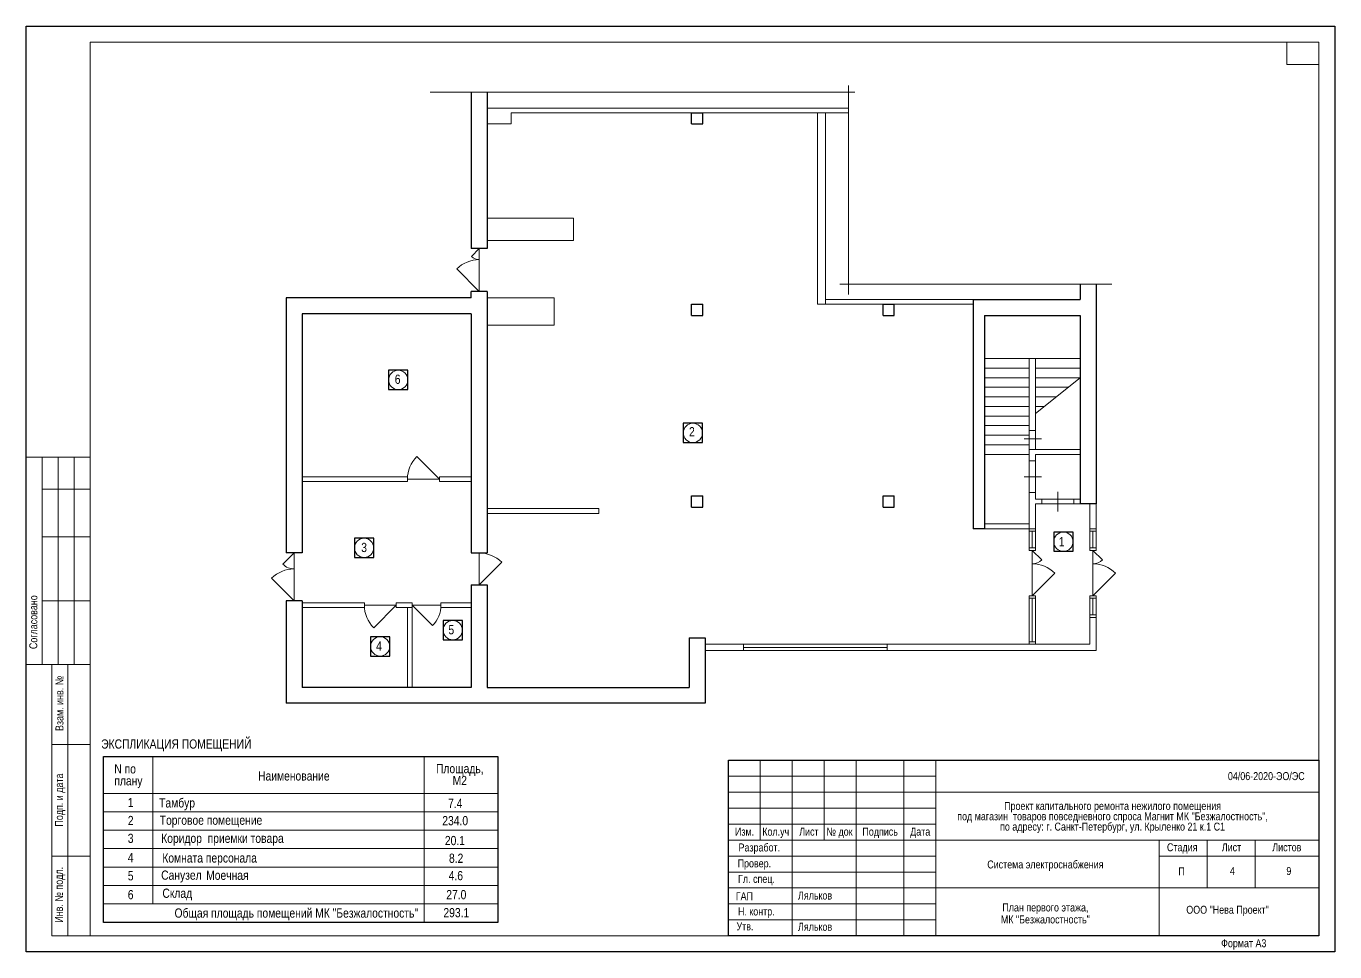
# Model space of a CAD drawing. Header units: metres. Extents: x 0 to 46, y 0 to 74.
# Drawn here: x 5.04 to 46.04, y 45.01 to 74.01 of the extents above; entities that cross this region are included whole.
import ezdxf
from ezdxf.enums import TextEntityAlignment as Align

# ---------------------------------------------------------------- set-up
doc = ezdxf.new("R2010")
doc.units = ezdxf.units.M
doc.header["$MEASUREMENT"] = 0
for name, color, linetype in [('YOLO_FRAME', 1, 'Continuous'), ('YOLO_STAMP', 1, 'Continuous'), ('YOLO_TABLE', 1, 'Continuous')]:
    doc.layers.add(name, color=color, linetype=linetype)
doc.styles.add('Style-Arial', font='arial.ttf')

msp = doc.modelspace()

# ---------------------------------------------------------------- linework, layer by layer
at = {"color": 7, "linetype": 'Continuous', "lineweight": 0}
for p, q in [((5.04144669, 74.00860758), (46.04144669, 74.00860758)), ((5.04144669, 45.00860758), (5.04144669, 74.00860758)), ((46.04144669, 74.00860758), (46.04144669, 45.00860758)), ((31.0018838, 71.94508133), (17.69358416, 71.94508133)), ((30.80268919, 72.14617997), (30.80268919, 65.60276412)), ((19.23717743, 67.04466804), (18.98969005, 66.79718067)), ((19.23717743, 67.04466804), (19.23717743, 65.69466804)), ((18.53007065, 66.40177482), (19.23717743, 65.69466804)), ((39.05360107, 65.92752491), (30.53050003, 65.92752491)), ((35.06217743, 63.59466804), (38.06217743, 63.59466804)), ((35.06217743, 63.29466804), (36.46217743, 63.29466804)), ((36.66217743, 63.29466804), (38.06217743, 63.29466804)), ((35.06217743, 62.99466804), (36.46217743, 62.99466804)), ((38.06217743, 62.99466804), (36.66217743, 61.87689712)), ((36.66217743, 62.99466804), (38.06217743, 62.99466804)), ((35.06217743, 62.69466804), (36.46217743, 62.69466804)), ((35.06217743, 62.39466804), (36.46217743, 62.39466804)), ((36.66217743, 62.69466804), (37.6864296, 62.69466804)), ((36.66217743, 62.39466804), (37.31068176, 62.39466804)), ((35.06217743, 62.09466804), (36.46217743, 62.09466804)), ((36.66217743, 62.09466804), (36.93493393, 62.09466804)), ((35.06217743, 61.79466804), (36.46217743, 61.79466804)), ((35.06217743, 61.49466804), (36.46217743, 61.49466804)), ((35.06217743, 61.19466804), (36.46217743, 61.19466804)), ((36.46217743, 61.34466804), (36.46217743, 60.74466804)), ((36.66217743, 61.34466804), (36.66217743, 60.74466804)), ((35.06217743, 60.89466804), (36.46217743, 60.89466804)), ((36.30969538, 61.07794973), (36.85344534, 61.07794973)), ((17.98717743, 59.81966804), (17.28007065, 60.52677482)), ((35.06217743, 60.59466804), (36.46217743, 60.59466804)), ((36.46217743, 59.39466804), (36.46217743, 60.39466804)), ((36.66217743, 60.39466804), (36.66217743, 59.39466804)), ((36.30969538, 59.89466804), (36.85344534, 59.89466804)), ((16.98717743, 59.81966804), (17.98717743, 59.81966804)), ((36.86217743, 59.19466804), (37.86217743, 59.19466804)), ((36.86217743, 59.04466804), (37.86217743, 59.04466804)), ((37.36217743, 59.41835635), (37.36217743, 58.80340013)), ((36.46217743, 58.18466804), (36.46217743, 57.66466804)), ((36.56217743, 58.18466804), (36.56217743, 57.66466804)), ((36.66217743, 58.18466804), (36.66217743, 57.66466804)), ((38.36217743, 58.18466804), (38.36217743, 57.66466804)), ((38.46217743, 58.18466804), (38.46217743, 57.66466804)), ((38.56217743, 58.18466804), (38.56217743, 57.66466804)), ((13.43717743, 57.50466804), (13.08362404, 57.15111465)), ((13.43717743, 57.50466804), (13.43717743, 56.00466804)), ((19.23717743, 57.50466804), (19.23717743, 56.50466804)), ((36.56217743, 57.58466804), (36.56217743, 56.16466804)), ((36.56217743, 57.58466804), (36.85916227, 57.28768319)), ((38.46217743, 57.58466804), (38.46217743, 56.16466804)), ((38.46217743, 57.58466804), (38.75916227, 57.28768319)), ((19.23717743, 56.50466804), (19.94428421, 57.21177482)), ((12.73007065, 56.71177482), (13.43717743, 56.00466804)), ((37.26928421, 56.87177482), (36.56217743, 56.16466804)), ((39.16928421, 56.87177482), (38.46217743, 56.16466804)), ((16.63717743, 55.86966804), (15.63717743, 55.86966804)), ((16.63717743, 55.86966804), (15.93007065, 55.16256126)), ((18.03717743, 55.86966804), (17.13717743, 55.86966804)), ((17.13717743, 55.86966804), (17.77357353, 55.23327194)), ((36.46217743, 56.08466804), (36.46217743, 54.64466804)), ((36.56217743, 56.08466804), (36.56217743, 54.72466804)), ((36.66217743, 56.08466804), (36.66217743, 54.64466804)), ((38.36217743, 56.08466804), (38.36217743, 55.56466804)), ((38.46217743, 55.56466804), (38.46217743, 56.08466804)), ((38.56217743, 55.56466804), (38.56217743, 56.08466804)), ((32.01217743, 54.64466804), (27.51217743, 54.64466804)), ((27.51217743, 54.54466804), (32.01217743, 54.54466804)), ((32.01217743, 54.44466804), (27.51217743, 54.44466804)), ((27.04144669, 50.50860758), (33.54144669, 50.50860758)), ((27.04144669, 50.00860758), (33.54144669, 50.00860758)), ((7.46358141, 49.3957423), (19.81739927, 49.3957423)), ((27.04144669, 49.50860758), (33.54144669, 49.50860758)), ((7.46358141, 48.8182423), (19.81739927, 48.8182423)), ((7.46358141, 48.2407423), (19.81739927, 48.2407423)), ((27.04144669, 48.00860758), (33.54144669, 48.00860758)), ((7.46358141, 47.6632423), (19.81739927, 47.6632423)), ((27.04144669, 47.50860758), (33.54144669, 47.50860758)), ((7.46358141, 47.0857423), (19.81739927, 47.0857423)), ((27.04144669, 47.00860758), (33.54144669, 47.00860758)), ((7.46358141, 46.5082423), (19.81739927, 46.5082423)), ((27.04144669, 46.50860758), (33.54144669, 46.50860758)), ((27.04144669, 46.00860758), (33.54144669, 46.00860758)), ((46.04144669, 45.00860758), (5.04144669, 45.00860758))]:
    msp.add_line(p, q, dxfattribs=at)
at = {"color": 7, "linetype": 'Continuous', "lineweight": 13}
for p, q in [((7.04144669, 73.50860758), (45.54144669, 73.50860758)), ((7.04144669, 73.50860758), (7.04144669, 45.50860758)), ((44.54144669, 73.50860758), (44.54144669, 72.80860758)), ((45.54144669, 73.50860758), (45.54144669, 45.50860758)), ((44.54144669, 72.80860758), (45.54144669, 72.80860758)), ((19.48717743, 71.44466804), (30.80268919, 71.44466804)), ((20.23717743, 70.94466804), (19.48717743, 70.94466804)), ((20.23717743, 71.29466804), (30.80268919, 71.29466804)), ((20.23717743, 71.29466804), (20.23717743, 70.94466804)), ((29.83717743, 71.29466804), (29.83717743, 65.29466804)), ((30.08717743, 71.29466804), (30.08717743, 65.29466804)), ((22.18717743, 67.99466804), (19.48717743, 67.99466804)), ((22.18717743, 67.99466804), (22.18717743, 67.29466804)), ((22.18717743, 67.29466804), (19.48717743, 67.29466804)), ((21.58717743, 65.49466804), (19.48717743, 65.49466804)), ((21.58717743, 65.49466804), (21.58717743, 64.64466804)), ((34.71217743, 65.29466804), (29.83717743, 65.29466804)), ((34.71217743, 65.44466804), (30.08717743, 65.44466804)), ((21.58717743, 64.64466804), (19.48717743, 64.64466804)), ((36.46217743, 61.34466804), (36.46217743, 63.59466804)), ((36.66217743, 61.34466804), (36.66217743, 63.59466804)), ((36.46217743, 61.34466804), (36.66217743, 61.34466804)), ((36.46217743, 60.39466804), (36.46217743, 60.74466804)), ((36.46217743, 60.74466804), (38.06217743, 60.74466804)), ((5.04144669, 60.50860758), (7.04144669, 60.50860758)), ((5.04144669, 60.50860758), (5.04144669, 54.00860758)), ((5.54144669, 60.50860758), (5.54144669, 54.00860758)), ((6.04144669, 60.50860758), (6.04144669, 54.00860758)), ((6.54144669, 60.50860758), (6.54144669, 54.00860758)), ((36.46217743, 60.39466804), (36.66217743, 60.39466804)), ((36.66217743, 60.39466804), (36.66217743, 60.59466804)), ((36.66217743, 60.59466804), (38.06217743, 60.59466804)), ((13.68717743, 59.89466804), (16.98717743, 59.89466804)), ((16.98717743, 59.89466804), (16.98717743, 59.74466804)), ((17.98717743, 59.89466804), (17.98717743, 59.74466804)), ((17.98717743, 59.89466804), (18.98717743, 59.89466804)), ((5.54144669, 59.50860758), (7.04144669, 59.50860758)), ((13.68717743, 59.74466804), (16.98717743, 59.74466804)), ((17.98717743, 59.74466804), (18.98717743, 59.74466804)), ((36.46217743, 59.39466804), (36.66217743, 59.39466804)), ((36.66217743, 59.19466804), (36.66217743, 59.39466804)), ((36.66217743, 59.19466804), (36.86217743, 59.19466804)), ((36.66217743, 59.04466804), (36.86217743, 59.04466804)), ((36.86217743, 59.04466804), (36.86217743, 59.19466804)), ((37.86217743, 59.04466804), (37.86217743, 59.19466804)), ((37.86217743, 59.19466804), (38.06217743, 59.19466804)), ((37.86217743, 59.04466804), (38.06217743, 59.04466804)), ((22.98717743, 58.89466804), (19.48717743, 58.89466804)), ((22.98717743, 58.74466804), (19.48717743, 58.74466804)), ((22.98717743, 58.89466804), (22.98717743, 58.74466804)), ((35.06217743, 58.41466804), (36.46217743, 58.41466804)), ((35.06217743, 58.26466804), (36.66217743, 58.26466804)), ((5.54144669, 58.00860758), (7.04144669, 58.00860758)), ((5.54144669, 56.00860758), (7.04144669, 56.00860758)), ((13.68717743, 55.94466804), (15.63717743, 55.94466804)), ((13.68717743, 55.79466804), (15.63717743, 55.79466804)), ((15.63717743, 55.94466804), (15.63717743, 55.79466804)), ((16.63717743, 55.94466804), (16.63717743, 55.79466804)), ((16.63717743, 55.94466804), (17.13717743, 55.94466804)), ((16.63717743, 55.79466804), (17.13717743, 55.79466804)), ((16.98717743, 55.79466804), (16.98717743, 53.29466804)), ((17.13717743, 55.94466804), (17.13717743, 53.29466804)), ((18.03717743, 55.94466804), (18.03717743, 55.79466804)), ((18.03717743, 55.94466804), (18.98717743, 55.94466804)), ((18.03717743, 55.79466804), (18.98717743, 55.79466804)), ((38.36217743, 55.56466804), (38.36217743, 54.64466804)), ((38.56217743, 55.56466804), (38.56217743, 54.44466804)), ((26.31217743, 54.64466804), (27.51217743, 54.64466804)), ((27.51217743, 54.64466804), (27.51217743, 54.44466804)), ((32.01217743, 54.64466804), (32.01217743, 54.44466804)), ((32.01217743, 54.64466804), (38.36217743, 54.64466804)), ((26.31217743, 54.44466804), (27.51217743, 54.44466804)), ((32.01217743, 54.44466804), (38.56217743, 54.44466804)), ((5.04144669, 54.00860758), (7.04144669, 54.00860758)), ((6.34144669, 45.50860758), (6.34144669, 54.00860758)), ((5.84144669, 51.50860758), (7.04144669, 51.50860758)), ((7.46358141, 51.1282423), (19.81739927, 51.1282423)), ((7.46358141, 51.1282423), (7.46358141, 45.9307423)), ((9.01028103, 51.1282423), (9.01028103, 46.5082423)), ((17.50739927, 51.1282423), (17.50739927, 45.9307423)), ((19.81739927, 51.1282423), (19.81739927, 45.9307423)), ((27.04144669, 51.00860758), (45.54144669, 51.00860758)), ((27.04144669, 51.00860758), (27.04144669, 45.50860758)), ((28.04144669, 51.00860758), (28.04144669, 48.50860758)), ((29.04144669, 51.00860758), (29.04144669, 45.50860758)), ((30.04144669, 51.00860758), (30.04144669, 48.50860758)), ((31.04144669, 51.00860758), (31.04144669, 45.50860758)), ((32.54144669, 51.00860758), (32.54144669, 45.50860758)), ((33.54144669, 51.00860758), (33.54144669, 45.50860758)), ((7.46358141, 49.9732423), (19.81739927, 49.9732423)), ((33.54144669, 50.00860758), (45.54144669, 50.00860758)), ((27.04144669, 49.00860758), (33.54144669, 49.00860758)), ((27.04144669, 48.50860758), (45.54144669, 48.50860758)), ((5.84144669, 48.00860758), (7.04144669, 48.00860758)), ((40.54144669, 48.00860758), (45.54144669, 48.00860758)), ((33.54144669, 47.00860758), (45.54144669, 47.00860758)), ((7.46358141, 45.9307423), (19.81739927, 45.9307423)), ((6.60251263, 45.50860758), (45.54144669, 45.50860758))]:
    msp.add_line(p, q, dxfattribs=at)
at = {"color": 7, "linetype": 'Continuous', "lineweight": 30}
for p, q in [((18.98717743, 71.94508133), (18.98717743, 67.04466804)), ((19.48717743, 71.94508133), (19.48717743, 67.04466804)), ((25.88717743, 71.29466804), (26.23717743, 71.29466804)), ((25.88717743, 70.94466804), (25.88717743, 71.29466804)), ((25.88717743, 70.94466804), (26.23717743, 70.94466804)), ((26.23717743, 70.94466804), (26.23717743, 71.29466804)), ((19.48717743, 67.04466804), (18.98717743, 67.04466804)), ((19.48717743, 65.69466804), (18.98717743, 65.69466804)), ((18.98717743, 65.49466804), (18.98717743, 65.69466804)), ((19.48717743, 65.69466804), (19.48717743, 57.50466804)), ((38.06217743, 65.92752491), (38.06217743, 65.44466804)), ((38.56217743, 65.92752491), (38.56217743, 59.04466804)), ((18.98717743, 65.49466804), (13.18717743, 65.49466804)), ((13.18717743, 65.49466804), (13.18717743, 57.50466804)), ((25.88717743, 65.29466804), (26.23717743, 65.29466804)), ((25.88717743, 64.94466804), (25.88717743, 65.29466804)), ((26.23717743, 64.94466804), (26.23717743, 65.29466804)), ((31.88717743, 65.29466804), (32.23717743, 65.29466804)), ((31.88717743, 64.94466804), (31.88717743, 65.29466804)), ((32.23717743, 64.94466804), (32.23717743, 65.29466804)), ((34.71217743, 65.44466804), (34.71217743, 58.26466804)), ((34.71217743, 65.44466804), (38.06217743, 65.44466804)), ((13.68717743, 64.99466804), (13.68717743, 57.50466804)), ((18.98717743, 64.99466804), (13.68717743, 64.99466804)), ((18.98717743, 64.99466804), (18.98717743, 57.50466804)), ((25.88717743, 64.94466804), (26.23717743, 64.94466804)), ((31.88717743, 64.94466804), (32.23717743, 64.94466804)), ((35.06217743, 64.94466804), (35.06217743, 58.26466804)), ((35.06217743, 64.94466804), (38.06217743, 64.94466804)), ((38.06217743, 64.94466804), (38.06217743, 59.04466804)), ((25.88717743, 59.29466804), (26.23717743, 59.29466804)), ((25.88717743, 58.94466804), (25.88717743, 59.29466804)), ((26.23717743, 58.94466804), (26.23717743, 59.29466804)), ((31.88717743, 59.29466804), (32.23717743, 59.29466804)), ((31.88717743, 58.94466804), (31.88717743, 59.29466804)), ((32.23717743, 58.94466804), (32.23717743, 59.29466804)), ((38.56217743, 59.04466804), (38.06217743, 59.04466804)), ((25.88717743, 58.94466804), (26.23717743, 58.94466804)), ((31.88717743, 58.94466804), (32.23717743, 58.94466804)), ((35.06217743, 58.26466804), (34.71217743, 58.26466804)), ((13.68717743, 57.50466804), (13.18717743, 57.50466804)), ((18.98717743, 57.50466804), (19.48717743, 57.50466804)), ((18.98717743, 56.50466804), (19.48717743, 56.50466804)), ((18.98717743, 56.50466804), (18.98717743, 53.29466804)), ((19.48717743, 56.50466804), (19.48717743, 53.29466804)), ((13.68717743, 56.00466804), (13.18717743, 56.00466804)), ((13.18717743, 56.00466804), (13.18717743, 52.79466804)), ((13.68717743, 56.00466804), (13.68717743, 53.29466804)), ((25.81217743, 54.84466804), (25.81217743, 53.29466804)), ((25.81217743, 54.84466804), (26.31217743, 54.84466804)), ((26.31217743, 54.84466804), (26.31217743, 52.79466804)), ((18.98717743, 53.29466804), (13.68717743, 53.29466804)), ((19.48717743, 53.29466804), (25.81217743, 53.29466804)), ((26.31217743, 52.79466804), (13.18717743, 52.79466804))]:
    msp.add_line(p, q, dxfattribs=at)
at = {"color": 7, "linetype": 'Continuous', "lineweight": 13, "flags": 128}
for points in [[(36.66217743, 59.04466804), (36.66217743, 58.18466804), (36.46217743, 58.18466804), (36.46217743, 59.39466804)], [(38.56217743, 59.04466804), (38.56217743, 58.18466804), (38.36217743, 58.18466804), (38.36217743, 59.04466804)], [(38.36217743, 58.26466804), (38.56217743, 58.26466804)], [(38.56217743, 55.56466804), (38.36217743, 55.56466804)], [(38.36217743, 55.48466804), (38.56217743, 55.48466804)], [(36.46217743, 54.64466804), (36.46217743, 54.72466804), (36.46217743, 54.72466804), (36.66217743, 54.72466804), (36.66217743, 54.64466804)], [(7.04144669, 45.50860758), (5.84144669, 45.50860758), (5.84144669, 54.00860758)], [(40.54144669, 48.50860758), (40.54144669, 45.50860758)], [(42.04144669, 48.50860758), (42.04144669, 47.00860758)], [(43.54144669, 48.50860758), (43.54144669, 47.00860758)]]:
    msp.add_lwpolyline(points, dxfattribs=at)
for points in [[(36.46217743, 57.66466804), (36.66217743, 57.66466804), (36.66217743, 57.58466804), (36.46217743, 57.58466804), (36.46217743, 57.66466804)], [(38.36217743, 57.66466804), (38.56217743, 57.66466804), (38.56217743, 57.58466804), (38.36217743, 57.58466804), (38.36217743, 57.66466804)], [(36.46217743, 56.16466804), (36.66217743, 56.16466804), (36.66217743, 56.08466804), (36.46217743, 56.08466804), (36.46217743, 56.16466804)], [(38.36217743, 56.16466804), (38.56217743, 56.16466804), (38.56217743, 56.08466804), (38.36217743, 56.08466804), (38.36217743, 56.16466804)]]:
    msp.add_lwpolyline(points, close=True, dxfattribs=at)
at = {"color": 7, "linetype": 'Continuous', "lineweight": 13}
for centre in [(16.69846793, 62.92522626), (25.93006928, 61.26518787), (15.62850209, 57.66438378), (37.53840361, 57.85846747), (18.40568465, 55.08702234), (16.13181029, 54.57668575)]:
    msp.add_circle(centre, 0.30215027, dxfattribs=at)
at = {"color": 7, "linetype": 'Continuous', "lineweight": 0}
for centre, radius, start, end in [((19.23717743, 65.69466804), 1, 90, 135), ((19.23717743, 67.04466804), 0.35, 225, 270), ((17.98717743, 59.81966804), 1, 135, 180), ((19.23717743, 56.50466804), 1, 45, 90), ((13.43717743, 56.00466804), 1, 90, 135), ((13.43717743, 57.50466804), 0.5, 225, 270), ((36.56217743, 57.58466804), 0.42, 270, 315), ((36.56217743, 56.16466804), 1, 45, 90), ((38.46217743, 57.58466804), 0.42, 270, 315), ((38.46217743, 56.16466804), 1, 45, 90), ((16.63717743, 55.86966804), 1, 180, 225), ((17.13717743, 55.86966804), 0.9, 315, 0)]:
    msp.add_arc(centre, radius, start, end, dxfattribs=at)
at = {"layer": 'YOLO_FRAME'}
msp.add_lwpolyline([(5.04144669, 74.00860758), (46.04144669, 74.00860758), (46.04144669, 45.00860758), (5.04144669, 45.00860758)], close=True, dxfattribs=at)
at = {"layer": 'YOLO_STAMP'}
msp.add_lwpolyline([(27.04144669, 51.00860758), (45.54144669, 51.00860758), (45.54144669, 45.50860758), (27.04144669, 45.50860758)], close=True, dxfattribs=at)
at = {"layer": 'YOLO_TABLE'}
for points in [[(16.39631766, 62.62307599), (17.0006182, 62.62307599), (17.0006182, 63.22737653), (16.39631766, 63.22737653)], [(25.62791901, 60.9630376), (26.23221955, 60.9630376), (26.23221955, 61.56733814), (25.62791901, 61.56733814)], [(15.32635182, 57.36223351), (15.93065236, 57.36223351), (15.93065236, 57.96653405), (15.32635182, 57.96653405)], [(37.23625334, 57.5563172), (37.84055388, 57.5563172), (37.84055388, 58.16061774), (37.23625334, 58.16061774)], [(18.10353438, 54.78487207), (18.70783492, 54.78487207), (18.70783492, 55.38917261), (18.10353438, 55.38917261)], [(15.82966002, 54.27453548), (16.43396056, 54.27453548), (16.43396056, 54.87883602), (15.82966002, 54.87883602)], [(7.46358141, 51.1282423), (19.81739927, 51.1282423), (19.81739927, 45.9307423), (7.46358141, 45.9307423)]]:
    msp.add_lwpolyline(points, close=True, dxfattribs=at)

# ---------------------------------------------------------------- texts
at = {"color": 7, "linetype": 'Continuous', "lineweight": 0, "style": 'Style-Arial', "width": 0.8}
for s, height, p in [('6', 0.28875, (16.67939627, 63.0907895)), ('2', 0.28875, (25.89949494, 61.44878015)), ('3', 0.28875, (15.629084, 57.82114715)), ('1', 0.28875, (37.48364782, 58.00050016)), ('5', 0.28875, (18.36193261, 55.24446294)), ('4', 0.28875, (16.09582461, 54.7347207)), ('1', 0.28875, (8.31527586, 49.83087523)), ('2', 0.28875, (8.31527586, 49.26606904)), ('3', 0.28875, (8.31527586, 48.71036373)), ('20.1', 0.28875, (18.47300977, 48.63952737)), ('4', 0.28875, (8.31474766, 48.10527144)), ('П', 0.25, (41.24077104, 47.65248662)), ('4', 0.25, (42.83277956, 47.6663783)), ('9', 0.25, (44.60069734, 47.6663783)), ('5', 0.28875, (8.3161562, 47.53577282)), ('4.6', 0.28875, (18.50346524, 47.5419376)), ('6', 0.28875, (8.31527586, 46.94469194)), ('27.0', 0.28875, (18.51789422, 46.944589)), ('293.1', 0.28875, (18.51789422, 46.38077574))]:
    msp.add_text(s, height=height, dxfattribs=at).set_placement(p, align=Align.TOP_CENTER)
for s, p in [('Согласовано', (5.26584149, 55.33602945)), ('Взам. инв. №', (6.08412562, 52.79296778)), ('Подп. и дата', (6.07123919, 49.76317408)), ('Инв. № подл.', (6.06677457, 46.79525628))]:
    msp.add_text(s, height=0.25, rotation=90, dxfattribs=at).set_placement(p, align=Align.MIDDLE_CENTER)
at = {"color": 7, "lineweight": 13, "style": 'Style-Arial', "width": 0.8}
msp.add_text('ЭКСПЛИКАЦИЯ ПОМЕЩЕНИЙ ', height=0.28875, dxfattribs=at).set_placement((9.79004048, 51.52044392), align=Align.MIDDLE_CENTER)
at = {"color": 7, "linetype": 'Continuous', "lineweight": 13, "style": 'Style-Arial', "width": 0.8}
msp.add_text('04/06-2020-ЭО/ЭС', height=0.25, dxfattribs=at).set_placement((43.89432102, 50.6387013), align=Align.TOP_CENTER)
at = {"color": 7, "linetype": 'Continuous', "lineweight": 0, "style": 'Style-Arial', "width": 0.8}
for s, p in [('Тамбур', (9.20760016, 49.81954618)), ('Торговое помещение ', (9.22717083, 49.27743175)), ('Санузел', (9.27133821, 47.55558788))]:
    msp.add_text(s, height=0.28875, dxfattribs=at).set_placement(p, align=Align.TOP_LEFT)
at = {"color": 7, "linetype": 'Continuous', "lineweight": 13, "style": 'Style-Arial', "width": 0.8}
for s, height, p in [('7.4', 0.28875, (18.26028419, 49.80433935)), ('234.0', 0.28875, (18.07878421, 49.26250774)), ('8.2', 0.28875, (18.2884207, 48.08542757)), ('Общая площадь помещений МК "Безжалостность"', 0.28875, (9.69025599, 46.3678368)), ('ООО "Нева Проект"', 0.25, (41.38815172, 46.45197231))]:
    msp.add_text(s, height=height, dxfattribs=at).set_placement(p, align=Align.TOP_LEFT)
at = {"color": 7, "linetype": 'Continuous', "lineweight": 0, "style": 'Style-Arial', "width": 0.8}
for s, p in [('Изм.', (27.54849452, 48.77361758)), ('Кол.уч', (28.52581466, 48.77361758)), ('Лист', (29.56421234, 48.77361758)), ('№ док', (30.52311364, 48.77361758)), ('Подпись', (31.79711296, 48.77361758)), ('Дата', (33.05259008, 48.77361758)), ('Разработ.', (28.01039271, 48.27765527)), ('Стадия', (41.25989144, 48.28361758)), ('Лист', (42.80421234, 48.28361758)), ('Листов', (44.53770339, 48.28361758)), ('Провер.', (27.85575555, 47.77992421)), ('Гл. спец.', (27.92202862, 47.2926944)), ('ГАП', (27.54264019, 46.75119093)), ('Н. контр.', (27.91692772, 46.27361758)), ('Утв.', (27.56097994, 45.80680768)), ('Формат А3', (43.18880778, 45.27783673))]:
    msp.add_text(s, height=0.25, dxfattribs=at).set_placement(p, align=Align.MIDDLE_CENTER)
at = {"color": 7, "lineweight": 13, "style": 'Style-Arial', "width": 0.8}
for p in [(29.22362694, 46.89677067), (29.22362694, 45.91751417)]:
    msp.add_text('Ляльков', height=0.25, dxfattribs=at).set_placement(p, align=Align.TOP_LEFT)
at = {"color": 7, "linetype": 'Continuous', "lineweight": 13, "style": 'Style-Arial'}
for s, insert, char_height, attachment_point, line_spacing_factor in [('\\H1x;\\W0.8;N по \\Pплану', (7.80310019, 50.51041973), 0.28875, 4, 0.776524), ('\\H1x;\\W0.8;Наименование', (12.30731368, 50.5171608), 0.28875, 4, 0.6), ('\\H1x;\\W0.8;Проект капитального ремонта нежилого помещения \\Pпод магазин  товаров повседневного спроса Магнит МК "Безжалостность",\\Pпо адресу: г. Санкт-Петербург, ул. Крыленко 21 к.1 С1', (39.07857361, 49.70382349), 0.25, 2, 0.776524)]:
    msp.add_mtext(s, dxfattribs=dict(at, insert=insert, char_height=char_height, attachment_point=attachment_point, line_spacing_factor=line_spacing_factor))
at = {"color": 7, "linetype": 'Continuous', "lineweight": 0, "style": 'Style-Arial'}
for s, insert, char_height, attachment_point, line_spacing_factor in [('\\H1x;\\W0.8;Площадь,\\PМ2', (18.62683813, 50.89338442), 0.28875, 2, 0.776524), ('\\H1x;\\W0.8;Коридор  приемки товара', (11.19178027, 48.71040305), 0.28875, 2, 0.6), ('\\H1x;\\W0.8;Комната персонала ', (9.30717706, 48.09388705), 0.28875, 1, 0.6), ('{\\W0.8;Система электроснабжения}', (36.9729639, 47.70869623), 0.25, 5, 0.9), ('\\H1.000000x;\\W0.800000;Моечная ', (10.68047081, 47.55219052), 0.28875, 1, 0.60241), ('\\H1.000000x;\\W0.800000;Склад ', (9.31018466, 46.98903904), 0.28875, 1, 0.60241), ('\\H1x;\\W0.8;План первого этажа,\\PМК "Безжалостность"', (36.9729639, 46.20869623), 0.25, 5, 0.9)]:
    msp.add_mtext(s, dxfattribs=dict(at, insert=insert, char_height=char_height, attachment_point=attachment_point, line_spacing_factor=line_spacing_factor))

doc.saveas('drawing.dxf')
